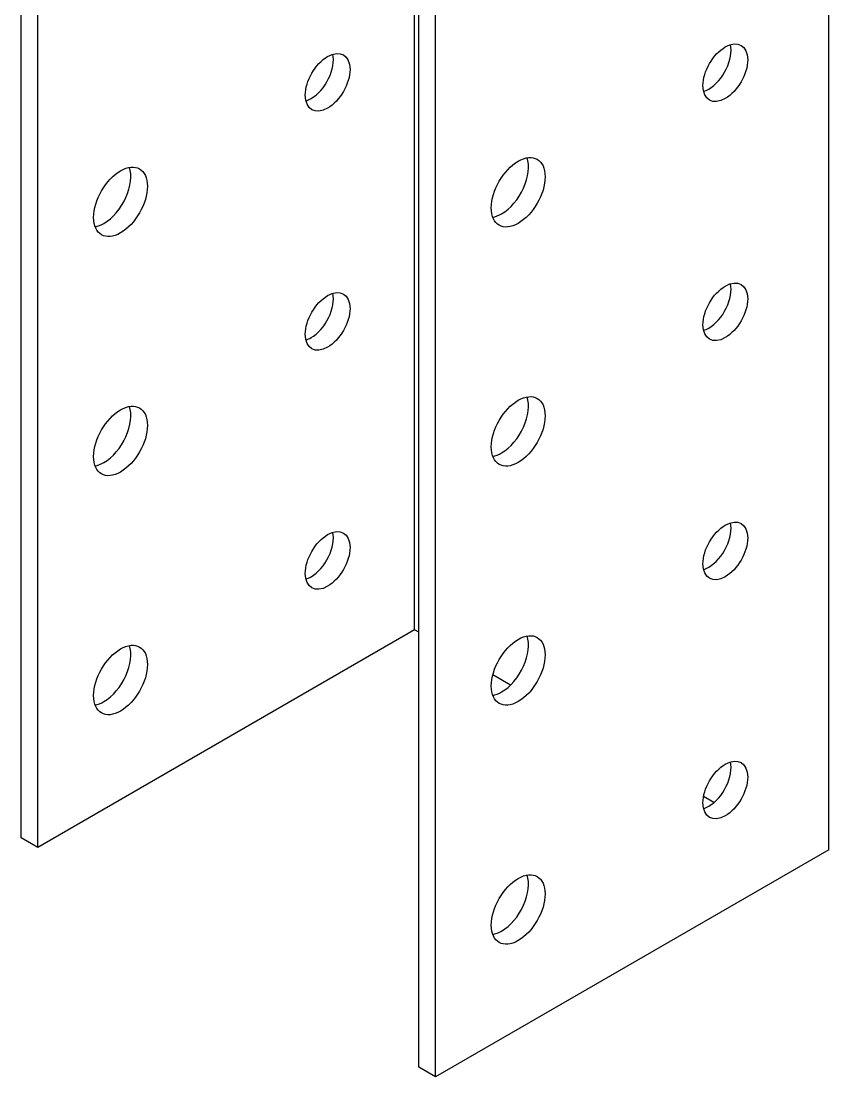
# Model space of a CAD drawing. Header units: millimetres. Extents: x -116965 to 323937, y 291661 to 566926.
# Drawn here: x -10872.5 to -10833.1, y 326009.5 to 326061 of the extents above; entities that cross this region are included whole.
import ezdxf

# ---------------------------------------------------------------- set-up
doc = ezdxf.new("R2010")
doc.units = ezdxf.units.MM
doc.layers.add('ALPHA', color=255, linetype='Continuous')

msp = doc.modelspace()

# ---------------------------------------------------------------- linework, layer by layer
at = {"layer": 'ALPHA'}
for p, q in [((-10833.148052, 326020.558863), (-10833.148052, 326487.128337)), ((-10853.149072, 326009.944407), (-10853.149072, 326476.513882)), ((-10852.34095, 326009.477837), (-10852.34095, 326476.047312)), ((-10853.351103, 326031.28996), (-10853.351103, 326256.526374)), ((-10871.735879, 326020.675505), (-10871.735879, 326185.374529)), ((-10872.544001, 326021.142074), (-10872.544001, 326184.90796)), ((-10853.351103, 326031.28996), (-10871.735879, 326020.675505)), ((-10853.149072, 326031.173318), (-10853.351103, 326031.28996)), ((-10848.676473, 326028.591062), (-10849.540451, 326029.08988)), ((-10838.753855, 326022.862235), (-10839.260019, 326023.154469)), ((-10871.735879, 326020.675505), (-10872.544001, 326021.142074)), ((-10833.148052, 326020.558863), (-10852.34095, 326009.477837)), ((-10852.34095, 326009.477837), (-10853.149072, 326009.944407))]:
    msp.add_line(p, q, dxfattribs=at)
for centre, major_axis, start_param, end_param in [((-10838.198815, 326058.467632), (0.771429, 1.336153), 2.35619449, 8.639379797), ((-10839.006937, 326058.934202), (0.771429, 1.336153), 3.926990817, 5.731899709), ((-10857.593744, 326058.001063), (0.771429, 1.336153), 2.35619449, 8.639379797), ((-10858.401866, 326058.467632), (0.771429, 1.336153), 3.926990817, 5.731899709), ((-10839.006937, 326058.934202), (0.771429, 1.336153), 3.692878252, 3.926990817), ((-10858.401866, 326058.467632), (0.771429, 1.336153), 3.692878252, 3.926990817), ((-10848.30034, 326052.635514), (0.928571, 1.608333), 2.35619449, 8.639379797), ((-10867.695269, 326052.168944), (0.928571, 1.608333), 2.35619449, 8.639379797), ((-10849.108462, 326053.102083), (0.928571, 1.608333), 3.926990817, 5.832988617), ((-10868.503391, 326052.635514), (0.928571, 1.608333), 3.926990817, 5.832988617), ((-10849.108462, 326053.102083), (0.928571, 1.608333), 3.591789344, 3.926990817), ((-10868.503391, 326052.635514), (0.928571, 1.608333), 3.591789344, 3.926990817), ((-10838.198815, 326046.803395), (0.771429, 1.336153), 2.35619449, 8.639379797), ((-10857.593744, 326046.336826), (0.771429, 1.336153), 2.35619449, 8.639379797), ((-10839.006937, 326047.269965), (0.771429, 1.336153), 3.926990817, 5.731899709), ((-10858.401866, 326046.803395), (0.771429, 1.336153), 3.926990817, 5.731899709), ((-10839.006937, 326047.269965), (0.771429, 1.336153), 3.692878252, 3.926990817), ((-10858.401866, 326046.803395), (0.771429, 1.336153), 3.692878252, 3.926990817), ((-10848.30034, 326040.971277), (0.928571, 1.608333), 2.35619449, 8.639379797), ((-10867.695269, 326040.504708), (0.928571, 1.608333), 2.35619449, 8.639379797), ((-10868.503391, 326040.971277), (0.928571, 1.608333), 3.926990817, 5.832988617), ((-10849.108462, 326041.437846), (0.928571, 1.608333), 3.926990817, 5.832988617), ((-10849.108462, 326041.437846), (0.928571, 1.608333), 3.591789344, 3.926990817), ((-10868.503391, 326040.971277), (0.928571, 1.608333), 3.591789344, 3.926990817), ((-10838.198815, 326035.139159), (0.771429, 1.336153), 2.35619449, 8.639379797), ((-10839.006937, 326035.605728), (0.771429, 1.336153), 3.926990817, 5.731899709), ((-10857.593744, 326034.672589), (0.771429, 1.336153), 2.35619449, 8.639379797), ((-10858.401866, 326035.139159), (0.771429, 1.336153), 3.926990817, 5.731899709), ((-10839.006937, 326035.605728), (0.771429, 1.336153), 3.692878252, 3.926990817), ((-10858.401866, 326035.139159), (0.771429, 1.336153), 3.692878252, 3.926990817), ((-10848.30034, 326029.30704), (0.928571, 1.608333), 2.35619449, 8.639379797), ((-10849.108462, 326029.77361), (0.928571, 1.608333), 3.926990817, 5.832988617), ((-10867.695269, 326028.840471), (0.928571, 1.608333), 2.35619449, 8.639379797), ((-10868.503391, 326029.30704), (0.928571, 1.608333), 3.926990817, 5.832988617), ((-10849.108462, 326029.77361), (0.928571, 1.608333), 3.591789344, 3.926990817), ((-10868.503391, 326029.30704), (0.928571, 1.608333), 3.591789344, 3.926990817), ((-10838.198815, 326023.474922), (0.771429, 1.336153), 2.35619449, 8.639379797), ((-10839.006937, 326023.941491), (0.771429, 1.336153), 3.926990817, 5.731899709), ((-10839.006937, 326023.941491), (0.771429, 1.336153), 3.692878252, 3.926990817), ((-10848.30034, 326017.642803), (0.928571, 1.608333), 2.35619449, 8.639379797), ((-10849.108462, 326018.109373), (0.928571, 1.608333), 3.926990817, 5.832988617), ((-10849.108462, 326018.109373), (0.928571, 1.608333), 3.591789344, 3.926990817)]:
    msp.add_ellipse(centre, major_axis=major_axis, ratio=0.577350269, start_param=start_param, end_param=end_param, dxfattribs=at)

doc.saveas('drawing.dxf')
